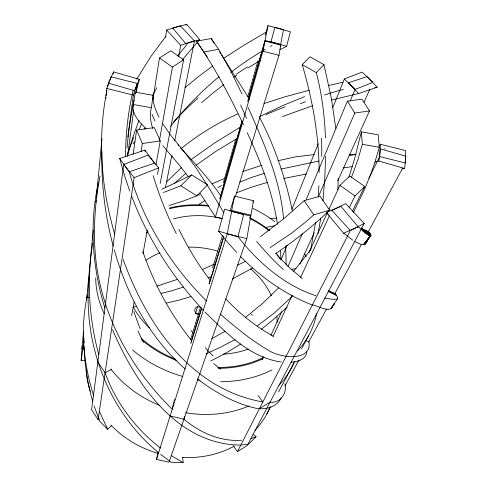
<?xml version="1.0" encoding="UTF-8"?>
<svg xmlns="http://www.w3.org/2000/svg" width="487" height="487" viewBox="0 0 487 487"><rect width="100%" height="100%" fill="white"/><g stroke="black" fill="none" stroke-linecap="round" stroke-linejoin="round"><path stroke-width="0.73" d="M325.633 156.248L324.786 178.157L322.948 200.888M101.99 151.506C101.168 183.404 104.918 215.437 113.264 246.245M338.228 178.242L337.868 189.577M318.9 185.675L318.34 196.036M379.72 156.583L380.323 144.249L405.714 150.605L405.452 162.999L379.72 156.583L368.89 178.23M85.499 360.398L81.159 360.374L81.816 350.476L82.906 345.228M146.137 128.818C139.799 122.176 131.63 114.622 133.201 104.522L135.283 92.189L153.186 95.33C152.492 103.001 155.682 110.366 159.024 117.081M331.848 306.822C330.107 313.683 315.479 304.515 312.319 305.002M401.812 168.91L404.679 168.496L405.841 156.187L380.384 148.845L378.874 161.063L374.984 162.141M83.362 348.99L81.901 348.649L83.514 331.726M86.625 299.213L93.242 230.034M95.909 202.123L96.049 200.687M96.323 197.801L101.972 138.783M105.801 98.709L105.941 97.248M106.081 95.781L106.781 88.476L111.048 76.849L137.285 83.417L136.086 92.402M89.888 271.082C80.921 338.209 105.971 409.701 158.872 452.928M81.159 360.374L84.038 341.271M157.465 174.407L158.665 167.863L148.151 155.018L123.698 164.496L91.593 409.737L98.094 419.666L99.385 418.954M127.862 136.981L133.377 95.111L137.285 83.417M127.57 156.339L133.688 110.409M128.556 132.196L130.851 117.069L133.657 102.574M133.146 154.312L136.61 130.041L154.361 127.606L160.241 140.944L155.968 164.935M315.588 222.315L310.669 249.703M354.767 241.43C357.513 242.751 363.935 246.982 365.743 242.885M98.094 419.666L134.15 177.652L123.698 164.496M152.857 128.544C150.404 121.927 149.612 114.567 151.354 107.676L153.186 95.33M141.108 151.469L142.326 143.519L136.61 130.041M320.781 218.115L318.041 233.541M306.475 353.452C305.008 360.124 296.747 361.646 290.989 362.273M92.64 243.36C86.613 280.335 88.932 318.565 98.8 354.676M152.93 99.409L159.499 57.965L170.767 50.806L183.623 59.798L160.211 183.41M165.513 37.268L166.688 30.011L180.36 25.823L194.41 40.926L174.723 140.694M246.824 238.612L250.775 216.094L231.623 211.425L227.234 233.863L156.522 459.357L169.001 462.206L246.824 238.612L227.234 233.863M249.959 218.03L250.933 215.175L253.465 200.735L234.618 196.121L229.98 211.242M235.373 196.778L278.984 55.293L280.774 45.096L264.946 41.066L247.682 101.558M280.226 46.63L283.483 29.658L267.96 25.683L265.257 35.192M159.505 140.256L172.441 67.109L183.623 59.798M178.601 56.845L180.701 45.315L166.688 30.011M131.66 315.594L134.168 301.879M143.001 253.563L147.275 230.168M100.048 175.977C94.478 205.313 92.591 235.58 96.505 265.257C104.169 320.154 132.829 370.784 172.246 409.232L173.847 401.757M87.49 294.988C79.923 328.256 83.332 363.466 93.705 395.773M231.362 211.948L234.618 196.121M222.529 218.7L215.455 216.983L262.962 51.22L264.946 41.066M248.212 99.518L265.074 40.439L267.96 25.683M165.477 187.55L171.686 156.071M241.57 440.224C220.465 441.849 199.804 432.675 183.97 419.204L184.555 416.306M106.957 90.18C97.327 137.882 101.046 187.726 114.743 234.253M174.109 400.533L174.37 399.31M98.368 182.716C89.158 224.142 92.335 267.807 104.906 308.18M156.522 459.357L158.111 452.052M107.682 86.668L108.455 83.155L113.581 71.912L139.319 79.332L135.94 92.506M133.791 101.947L134.205 100.054M353.325 212.582L364.593 189.358L370.893 173.804L374.594 163.273L379.336 147.281L378.18 134.814L361.372 131.861L355.035 157.161L348.99 177.14M315.905 295.725C284.286 285.327 258.238 262.554 237.997 236.706L243.646 214.609L224.659 209.173L218.578 231.155L228.08 242.855L236.719 252.479M286.654 46.314L290.362 31.801L274.954 27.327L270.961 41.766L286.654 46.314L279.769 49.729M113.051 73.957L113.581 71.912M127.491 155.414L132.841 137.194L139.002 120.399M361.372 131.861L362.31 144.322L357.902 159.578L351.504 177.347M223.344 182.887L224.136 180.087M224.337 179.393L235.751 139.172M247.719 96.998L258 60.778M219.96 198.495L242.082 120.989M219.881 198.94L242.088 121.153M195.579 313.153L197.558 306.579L201.015 307.4M195.981 313.902L196.115 313.464A5.284 4.389 17.1 0 1 197.558 306.579M81.901 348.649L82.766 345.788M190.581 339.664L200.498 307.346M212.569 267.99L222.626 235.215M191.135 342.002L201.636 308.058M209.13 283.824L223.722 236.645M190.74 343.542L201.715 308.07M209.203 283.891L223.837 236.591M252.978 202.178L253.465 200.735M250.032 218.255L250.775 216.094M292.017 209.002L318.321 143.647M332.883 107.457L344.352 78.973L362.145 72.076L372.829 82.364L355.041 89.462L350.037 101.302M287.129 245.162L280.975 259.869L280.518 250.768M306.213 199.548L347.389 101.138L361.975 99.135L369.487 110.92L337.747 180.86M139.319 79.332L134.546 90.673L108.455 83.155M287.957 266.62L302.244 233.784M318.139 197.265L354.804 113.027L347.389 101.138M364.026 102.325L369.767 89.31M139.051 129.572L141.577 124.094M299.986 264.07L314.249 232.634M270.918 335.306L281.76 311.741M308.886 252.802L327.24 212.922M329.054 208.972L339.92 185.358L349.812 176.057L364.739 186.497L352.411 211.224M262.061 359.887L263.558 356.685M273.012 336.462L292.237 295.323M300.54 277.572L329.437 215.741M365.725 243.433L367.661 239.324M367.703 239.208L365.481 243.89L370.65 234.484L368.823 232.342L365.944 230.156M349.136 207.882L354.974 195.987L364.739 186.497M379.032 146.879L380.323 144.249M233.109 445.648L237.467 451.65L350.366 230.528L364.215 223.472L345.788 203.663L331.933 210.402L350.366 230.528M364.215 223.472L247.213 445.532L237.467 451.65M281.066 398.165C276.269 407.948 263.711 410.401 253.964 407.789C233.103 402.822 214.274 391.554 197.241 378.831M266.517 414.547L270.772 406.578M278.564 391.974L294.878 361.415M301.623 348.777L308.728 335.47M284.998 385.838L299.006 359.93M308.667 342.051L326.582 308.91M334.654 293.984L361.537 244.243M368.002 232.287L402.676 168.137M368.775 237.735L365.031 244.243L370.857 235.002L370.65 234.484L362.858 229.986L367.819 231.495L362.748 229.87M369.901 235.781L370.65 234.484L363.095 230.308M136.677 79.107L151.22 56.035L166.037 36.087M331.537 308.18L334.466 303.358L331.282 308.557L334.466 303.358M334.149 303.858L337.808 298.361L337.126 296.455L334.648 293.174M133.109 143.799L134.582 141.723M311.077 249.289L293.265 271.734M170.651 126.145C185.005 107.98 201.332 91.386 219.18 76.636M352.819 240.225L343.591 233.218L326.308 212.454L340.894 206.36L358.213 226.814C362.066 229.882 365.603 234.74 370.644 235.629L361.573 228.841L370.851 235.391L363.491 244.571L370.881 235.215L362.267 229.48L366.614 230.613L363.083 229.681M182.327 59.816L197.29 42.351M144.219 129.116L145.169 127.947M185.876 25.306L186.746 24.35L199.743 39.697L198.27 41.292M166.785 181.669L181.724 167.345M278.899 287.628L262.81 303.231L245.387 317.512M169.105 205.49L182.546 201.271L196.882 195.865L207.578 184.823L191.72 174.967L161.739 189.327M325.45 137.931C324.652 115.93 321.877 93.936 316.3 72.618L323.989 64.68L310.042 56.796L302.22 64.607C312.514 99.573 319.04 135.861 319.149 172.38M292.163 296.449L274.364 312.964L257.288 325.9M163.455 192.505L180.86 185.815L191.72 174.967M337.613 298.86C333.473 300.187 328.731 298.519 324.555 298.062M253.52 434.617L256.052 436.748L248.583 444.12L241.522 445.039M94.131 405.945L99.616 421.145L107.706 429.272L111.626 425.541M287.153 307.053L274.205 318.815L261.482 329.249M260.411 236.639L284.28 218.31L304.18 200.705L320.008 196.182L329.656 210.165C312.855 226.224 294.629 240.797 275.35 253.776M174.395 183.435L185.888 173.329M329.656 210.165L313.75 214.864L305.172 222.437L291.89 232.938L270.279 247.512M201.606 102.666L212.028 93.772L223.929 84.482M171.321 156.942L172.337 156.059M184.926 87.66L198.325 76.721L212.74 65.94M180.987 148.766C198.215 134.637 217.385 122.943 237.766 113.952M146.557 232.707L147.689 231.8M191.02 159.693L214.98 142.715L241.156 126.614M196.115 165.203L215.686 151.475L237.644 138.168M233.955 77.238L236.785 75.284M223.831 58.209L244.419 44.907L266.961 31.704M199.122 204.357L205.009 200.522M240.815 343.992L226.157 352.929L210.822 360.977M247.804 68.016L260.235 60.418M259.425 408.648L270.035 402.213C280.141 403.607 287.519 392.979 284.852 383.707M225 331.27L211.882 338.69M252.71 267.953L232.232 279.045M235.154 339.561L221.055 346.933L206.05 353.915M160.655 448.095C135.55 428.877 115.778 402.585 105.076 372.78L111.681 369.341M259.681 116.576L282.807 105.569L304.57 96.633M245.722 261.202L237.686 265.135M214.499 264.015L202.574 269.475M212.265 183.757L225.761 177.938M343.591 233.218L358.213 226.814M256.052 436.748L250.945 438.568M239.701 182.144L251.304 177.56L264.557 173.281M236.365 192.852L251.846 187.087L267.594 182.345M211.62 276.464L208.473 277.73M282.442 116.582L312.575 105.722M134.15 177.652L158.665 167.863M177.085 279.435L157.021 286.113M263.972 103.554L284.998 96.803L309.263 90.235M242.66 171.54L261.945 165.251M119.711 158.452L129.195 171.808L154.482 163.182L144.895 150.118L119.711 158.452L124.581 175.71L129.755 191.105M358.602 93.553L377.224 87.197L367.088 76.605L348.485 82.76L358.602 93.553L331.556 100.024M183.502 287.062L171.205 290.909L161.355 293.375M190.934 296.589L178.419 300.284L166.548 302.999M180.701 45.315L194.41 40.926M199.743 39.697L185.65 43.507L172.721 27.978L186.746 24.35M277.809 160.771L295.682 156.844L314.158 154.592M328.871 85.481L342.951 82.206M280.95 169.105L318.912 161.069M283.714 178.486L306.372 174.005M291.171 269.494L296.096 268.44M374.698 87.697L377.224 87.197M266.419 227.326L274.936 225.767M218.608 49.266L211.2 38.534L196.45 41.206L203.779 52.054L218.608 49.266L230.546 70.585L242.063 94.058M355.979 154.379L349.447 155.56M352.521 166.56L343.268 167.936M142.326 143.519L160.241 140.944M354.804 113.027L369.487 110.92M269.761 218.45L276.707 218.146M136.409 306.688L133.98 306.792M240.548 445.088C176.324 444.625 134.917 382.484 112.503 329.541M182.722 457.263L183.118 462.65L171.223 462.242L160.655 454.389M349.489 154.318L354.725 154.623M281.218 362.011C249.709 357.501 226.571 333.157 204.96 312.027M133.201 104.522L151.354 107.676M362.31 144.322L379.336 147.281M170.121 416.008L183.97 419.204M196.115 313.464L198.818 314.103M195.829 313.677L196.59 313.853M197.345 314.036L198.86 314.395M86.832 297.094L88.981 297.6M231.806 210.512L250.933 215.175M106.781 88.476L133.377 95.111M262.962 51.22L278.984 55.293M265.074 40.439L280.883 44.469M306.475 340.967L308.916 341.6C312.477 362.608 278.661 357.641 268.489 350.269C250.963 340.243 235.373 327.124 220.136 313.981M218.578 231.155L237.997 236.706M378.874 161.063L404.679 168.496M363.265 230.284L368.823 232.342L363.393 230.266M311.796 304.807C284.828 294.294 260.752 277.097 240.566 256.485M362.785 230.077L369.633 233.133L362.754 230.187L370.242 233.851L362.505 229.901M328.5 290.873L335.281 293.905L328.378 290.8M328.232 291.238L336.347 295.262L328.195 291.232M183.118 462.65L171.229 455.589M273.42 336.328C255.699 326.509 239.653 313.725 225.852 298.902M302.22 64.607L316.3 72.618M362.772 230.016L370.857 235.002L364.361 244.48L370.851 235.391L362.267 229.529M180.86 185.815L196.882 195.865M159.499 57.965L172.441 67.109M339.92 185.358L354.974 195.987M370.644 235.629L361.859 228.835L370.223 235.696L361.865 228.701L369.596 235.562L361.22 228.068M302.275 278.607L289.625 267.795L276.853 254.969M220.501 369.176L213.665 363.606M185.267 368.951C149.515 337.984 126.882 294.684 114.214 249.691M326.308 212.454L328.335 214.262M361.184 228.099L368.829 235.251L361.372 228.19M344.352 78.973L355.041 89.462M361.409 228.336L367.88 234.74L361.439 228.336M206.634 301.149C170.694 265.318 142.904 220.848 129.195 171.808M203.456 310.444C172.66 277.493 147.835 238.794 131.788 196.596M177.944 144.828L178.772 145.741M180.433 147.598C194.563 163.218 209.075 178.638 220.982 196.078M190.794 339.585C169.872 313.311 153.789 283.27 142.801 251.572M162.95 145.808L179.447 165.276L188.268 176.641M210.475 280.737C198.209 264.751 187.745 247.414 178.918 229.316M258.086 395.511L262.84 401.952C190.478 389.229 146.538 323.965 123.181 259.541M207.237 56.906L196.45 41.206M200.041 193.236L215.455 216.983M97.832 362.097L105.076 372.78M304.18 200.705L313.75 214.864M221.688 55.134L249.472 99.269M203.779 52.054C218.821 75.284 231.672 99.847 243.543 124.818M219.363 51.519L220.587 53.424M214.213 43.404L211.2 38.534M162.938 123.972L169.866 134.089L187.422 155.974L195.884 167.625L208.832 187.641L223.703 212.509M259.735 117.708C275.039 146.91 285.595 178.473 292.291 210.713M107.706 429.272L99.695 412.026M143.403 342.477L137.961 331.014M247.201 132.628C260.922 161.861 272.519 192.402 277.529 224.44M248.218 107.651C263.948 143.117 280.183 179.301 283.519 218.456M92.725 401.337C87.544 383.604 84.708 365.201 84.099 346.738M323.989 64.68L331.385 98.465L335.78 128.306M144.895 150.118L145.223 151.445M306.384 351.711L306.506 352.88M285.711 246.629L286.192 265.038M135.283 92.189L135.307 93.547M84.001 342.799L83.971 338.203M269.932 407.467A95.708 83.928 17.1 0 1 254.938 430.374M234.223 446.177A95.708 83.928 17.1 0 1 182.528 457.445M158.506 453.464A95.708 83.928 17.1 0 1 110.939 425.102M90.253 391.244A95.708 83.928 17.1 0 1 86.211 369.201M293.801 362.876A105.484 88.476 17.1 0 1 279.124 385.18M248.802 406.03A105.484 88.476 17.1 0 1 185.535 412.714M159.906 405.482A105.484 88.476 17.1 0 1 110.811 368.994M230.808 72.435A300.704 241.948 -63.2 0 1 265.324 49.26M270.364 46.411A300.704 241.948 -63.2 0 1 272.063 45.486M173.323 122.292A293.783 265.939 -82.7 0 1 198.252 97.905M236.353 74.219A399.541 318.827 -64.8 0 1 247.408 66.932M300.266 103.768A312.971 104.09 -36.5 0 1 305.513 101.74M324.567 94.989A312.971 104.09 -36.5 0 1 343.323 89.407M266.097 114.597A312.392 158.202 -47.9 0 1 285.254 106.799M217.841 187.556A269.731 180.525 -63.2 0 1 221.944 185.401M384.608 148.73A299.097 15.426 -3.7 0 1 385.193 148.888M283.343 269.53A258.39 44.822 61.1 0 1 256.643 241.363M252.485 315.119A232.488 20.016 41.1 0 1 251.249 314.267M176.294 233.571A251.255 137.705 84.8 0 1 153.174 175.679M125.616 156.881A257.921 223.308 -67.9 0 1 133.109 90.405M127.058 147.957A315.996 277.255 -61.9 0 1 128.745 132.202M213.032 355.869A220.714 78.821 70.7 0 1 205.319 347.785M192.389 332.152A220.714 78.821 70.7 0 1 191.178 330.557M152.601 95.482A278.339 272.245 -4.9 0 1 156.826 87.703M177.81 55.926A278.339 272.245 -4.9 0 1 186.978 44.579M127.174 154.854A271.977 260.387 -18 0 1 133.822 137.243M140.28 328.847A219.96 152.139 -81.3 0 1 133.864 311.394M316.635 313.537A112.826 91.41 17.1 0 1 297.508 350.95M272.069 369.901A112.826 91.41 17.1 0 1 220.611 381.729M200.06 380.231A112.826 91.41 17.1 0 1 197.168 379.763M182.844 376.5A112.826 91.41 17.1 0 1 132.555 349.916M104.267 313.805A112.826 91.41 17.1 0 1 95.702 277.986M197.436 194.879A112.826 91.41 17.1 0 1 199.694 194.964M252.997 208.46A112.826 91.41 17.1 0 1 274.838 221.652M304.399 253.563A112.826 91.41 17.1 0 1 306.238 256.679M263.126 358.615A98.745 79.935 17.1 0 1 218.103 368.288M176.239 360.337A98.745 79.935 17.1 0 1 141.601 339.792M169.312 208.071A98.745 79.935 17.1 0 1 208.862 205.563M249.922 217.835A98.745 79.935 17.1 0 1 269.597 230.406M248.291 349.051A83.831 67.809 17.1 0 1 223.277 354.159M149.521 327.873A83.831 67.809 17.1 0 1 133.176 306.883M146.289 232.938A83.831 67.809 17.1 0 1 147.951 231.599M173.451 218.949A83.831 67.809 17.1 0 1 221.822 218.529M276.129 253.118A83.831 67.809 17.1 0 1 280.226 259.108M155.024 120.971A414.461 96.006 24.6 0 1 152.035 114.329M240.663 105.101A473.37 131.898 78.2 0 1 246.586 118.378M321.572 138.278A411.515 383.476 -32 0 1 321.706 156.424M146.027 260.271A79.424 66.092 17.1 0 1 159.876 252.887M188.384 247.177A79.424 66.092 17.1 0 1 217.586 251.14M250.628 268.885A79.424 66.092 17.1 0 1 271.405 295.822M276.945 316.891A79.424 66.092 17.1 0 1 277.115 322.364M263.942 357.245A97.869 79.223 17.1 0 1 217.805 367.46M175.15 359.035A97.869 79.223 17.1 0 1 141.145 338.27M169.64 208.68A97.869 79.223 17.1 0 1 208.862 206.184M250.245 218.693A97.869 79.223 17.1 0 1 269.098 230.826"/></g></svg>
